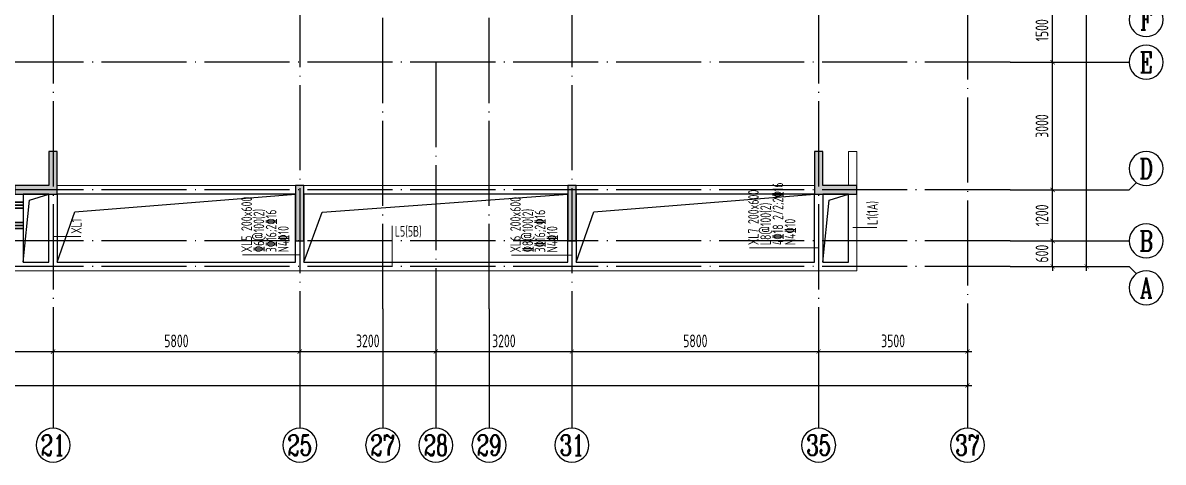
# Model space of a CAD drawing. Extents: x -668857 to 143095, y -247466 to 228182.
# Drawn here: x -69943 to -43133, y -219352 to -209027 of the extents above; entities that cross this region are included whole.
import ezdxf
from ezdxf.enums import TextEntityAlignment as Align

# ---------------------------------------------------------------- set-up
doc = ezdxf.new("R2010")
doc.units = 0
doc.header["$LTSCALE"] = 1000
doc.linetypes.add('DASH', pattern=[0.35, 0.25, -0.1])
doc.linetypes.add('DOTE', pattern=[2.42, 2, -0.2, 0.02, -0.2])
doc.layers.get('0').update_dxf_attribs({"linetype": 'CONTINUOUS'})
doc.layers.get('DEFPOINTS').update_dxf_attribs({"linetype": 'CONTINUOUS'})
for name, color, linetype in [('A-AXIS', 1, 'CONTINUOUS'), ('A-DOTE', 10, 'DOTE'), ('AXIS_NUM', 7, 'CONTINUOUS'), ('S-D洞口', 4, 'CONTINUOUS'), ('S-L主梁线', 4, 'DASH'), ('S-L梁编号', 6, 'CONTINUOUS'), ('S-L梁配筋', 7, 'CONTINUOUS'), ('S-Q墙填充', 252, 'CONTINUOUS'), ('S-Q墙实线', 6, 'CONTINUOUS'), ('S-Y一般标注', 3, 'CONTINUOUS')]:
    doc.layers.add(name, color=color, linetype=linetype)
doc.layers.add('梁附加箍筋', color=1, linetype='CONTINUOUS', lineweight=35)
doc.styles.add('TSSD_Axis', font='complex.shx', dxfattribs={"width": 0.7, "bigfont": 'hztxt.shx'})
doc.styles.add('TSSD_DIMENSION', font='Tssdeng.shx', dxfattribs={"width": 0.7, "bigfont": 'tssdchn.shx'})
doc.styles.add('TSSD_REIN', font='tssdeng.shx', dxfattribs={"width": 0.7, "height": 300, "bigfont": 'tssdchn.shx'})
doc.dimstyles.new('TSSD_100_100', dxfattribs={"dimtxt": 300, "dimasz": 100, "dimexe": 100, "dimexo": 250, "dimgap": 100, "dimtad": 1, "dimdec": 0, "dimzin": 0, "dimdsep": 46, "dimtxsty": 'TSSD_DIMENSION', "dimblk": 'ARCHTICK', "dimcen": 0, "dimdle": 100, "dimclrt": 7, "dimadec": 0, "dimazin": 0, "dimtfac": 1, "dimtdec": 0, "dimtix": 1, "dimtmove": 2, "dimatfit": 3, "dimldrblk": 'ARCHTICK', "dimfxl": 0, "dimtolj": 1, "dimtzin": 0, "dimarcsym": 0})

# ---------------------------------------------------------------- blocks, each defined once
blk = doc.blocks.new('ts_axno')
at = {"color": 0, "linetype": 'ByBlock', "lineweight": -2}
blk.add_circle((0, 0), 0.5, dxfattribs=at)
at = {"color": 0, "linetype": 'ByBlock', "lineweight": -2, "style": 'TSSD_Axis', "width": 0.7}
blk.add_attdef('A', text='', height=0.6, dxfattribs=at).set_placement((0, 0), align=Align.MIDDLE_CENTER)
blk = doc.blocks.new('_ArchTick')
at = {"color": 0, "linetype": 'ByBlock', "const_width": 0.15}
blk.add_lwpolyline([(-0.5, -0.5), (0.5, 0.5)], dxfattribs=at)
blk = doc.blocks.new('*D138')
at = {"layer": 'DEFPOINTS', "color": 0}
for p in [(33100, 3600), (38900, 3600), (38900, 2600)]:
    blk.add_point(p, dxfattribs=at)
at = {"layer": 'S-Y一般标注', "color": 0, "lineweight": -2}
for p, q in [((33100, 3350), (33100, 2500)), ((38900, 3350), (38900, 2500)), ((33000, 2600), (39000, 2600))]:
    blk.add_line(p, q, dxfattribs=at)
at = {"layer": 'S-Y一般标注', "color": 0, "lineweight": -2, "xscale": 100, "yscale": 100, "zscale": 100, "rotation": 180}
blk.add_blockref('_ArchTick', (33100, 2600), dxfattribs=at)
at = {"layer": 'S-Y一般标注', "color": 0, "lineweight": -2, "xscale": 100, "yscale": 100, "zscale": 100}
blk.add_blockref('_ArchTick', (38900, 2600), dxfattribs=at)
at = {"layer": 'S-Y一般标注', "color": 7, "insert": (36000, 2850), "char_height": 300, "attachment_point": 5, "style": 'TSSD_DIMENSION'}
blk.add_mtext('\\A1;5800', dxfattribs=at)
blk = doc.blocks.new('*D139')
at = {"layer": 'DEFPOINTS', "color": 0}
for p in [(42100, 3600), (45300, 3600), (45300, 2600)]:
    blk.add_point(p, dxfattribs=at)
at = {"layer": 'S-Y一般标注', "color": 0, "lineweight": -2}
for p, q in [((42100, 3350), (42100, 2500)), ((45300, 3350), (45300, 2500)), ((42000, 2600), (45400, 2600))]:
    blk.add_line(p, q, dxfattribs=at)
at = {"layer": 'S-Y一般标注', "color": 0, "lineweight": -2, "xscale": 100, "yscale": 100, "zscale": 100, "rotation": 180}
blk.add_blockref('_ArchTick', (42100, 2600), dxfattribs=at)
at = {"layer": 'S-Y一般标注', "color": 0, "lineweight": -2, "xscale": 100, "yscale": 100, "zscale": 100}
blk.add_blockref('_ArchTick', (45300, 2600), dxfattribs=at)
at = {"layer": 'S-Y一般标注', "color": 7, "insert": (43700, 2850), "char_height": 300, "attachment_point": 5, "style": 'TSSD_DIMENSION'}
blk.add_mtext('\\A1;3200', dxfattribs=at)
blk = doc.blocks.new('*D140')
at = {"layer": 'DEFPOINTS', "color": 0}
for p in [(45300, 3600), (51100, 3600), (51100, 2600)]:
    blk.add_point(p, dxfattribs=at)
at = {"layer": 'S-Y一般标注', "color": 0, "lineweight": -2}
for p, q in [((45300, 3350), (45300, 2500)), ((51100, 3350), (51100, 2500)), ((45200, 2600), (51200, 2600))]:
    blk.add_line(p, q, dxfattribs=at)
at = {"layer": 'S-Y一般标注', "color": 0, "lineweight": -2, "xscale": 100, "yscale": 100, "zscale": 100, "rotation": 180}
blk.add_blockref('_ArchTick', (45300, 2600), dxfattribs=at)
at = {"layer": 'S-Y一般标注', "color": 0, "lineweight": -2, "xscale": 100, "yscale": 100, "zscale": 100}
blk.add_blockref('_ArchTick', (51100, 2600), dxfattribs=at)
at = {"layer": 'S-Y一般标注', "color": 7, "insert": (48200, 2850), "char_height": 300, "attachment_point": 5, "style": 'TSSD_DIMENSION'}
blk.add_mtext('\\A1;5800', dxfattribs=at)
blk = doc.blocks.new('*D141')
at = {"layer": 'DEFPOINTS', "color": 0}
for p in [(51100, 3600), (54600, 3600), (54600, 2600)]:
    blk.add_point(p, dxfattribs=at)
at = {"layer": 'S-Y一般标注', "color": 0, "lineweight": -2}
for p, q in [((51100, 3350), (51100, 2500)), ((54600, 3350), (54600, 2500)), ((51000, 2600), (54700, 2600))]:
    blk.add_line(p, q, dxfattribs=at)
at = {"layer": 'S-Y一般标注', "color": 0, "lineweight": -2, "xscale": 100, "yscale": 100, "zscale": 100, "rotation": 180}
blk.add_blockref('_ArchTick', (51100, 2600), dxfattribs=at)
at = {"layer": 'S-Y一般标注', "color": 0, "lineweight": -2, "xscale": 100, "yscale": 100, "zscale": 100}
blk.add_blockref('_ArchTick', (54600, 2600), dxfattribs=at)
at = {"layer": 'S-Y一般标注', "color": 7, "insert": (52850, 2850), "char_height": 300, "attachment_point": 5, "style": 'TSSD_DIMENSION'}
blk.add_mtext('\\A1;3500', dxfattribs=at)
blk = doc.blocks.new('*D142')
at = {"layer": 'DEFPOINTS', "color": 0}
for p in [(4600, 3600), (54600, 3600), (54600, 1800)]:
    blk.add_point(p, dxfattribs=at)
at = {"layer": 'S-Y一般标注', "color": 0, "lineweight": -2}
for p, q in [((4600, 3350), (4600, 1700)), ((54600, 3350), (54600, 1700)), ((4500, 1800), (54700, 1800))]:
    blk.add_line(p, q, dxfattribs=at)
at = {"layer": 'S-Y一般标注', "color": 0, "lineweight": -2, "xscale": 100, "yscale": 100, "zscale": 100, "rotation": 180}
blk.add_blockref('_ArchTick', (4600, 1800), dxfattribs=at)
at = {"layer": 'S-Y一般标注', "color": 0, "lineweight": -2, "xscale": 100, "yscale": 100, "zscale": 100}
blk.add_blockref('_ArchTick', (54600, 1800), dxfattribs=at)
at = {"layer": 'S-Y一般标注', "color": 7, "insert": (29600, 2050), "char_height": 300, "attachment_point": 5, "style": 'TSSD_DIMENSION'}
blk.add_mtext('\\A1;50000', dxfattribs=at)
blk = doc.blocks.new('*D145')
at = {"layer": 'DEFPOINTS', "color": 0}
for p in [(29600, 3600), (33100, 3600), (33100, 2600)]:
    blk.add_point(p, dxfattribs=at)
at = {"layer": 'S-Y一般标注', "color": 0, "lineweight": -2}
for p, q in [((29600, 3350), (29600, 2500)), ((33100, 3350), (33100, 2500)), ((29500, 2600), (33200, 2600))]:
    blk.add_line(p, q, dxfattribs=at)
at = {"layer": 'S-Y一般标注', "color": 0, "lineweight": -2, "xscale": 100, "yscale": 100, "zscale": 100, "rotation": 180}
blk.add_blockref('_ArchTick', (29600, 2600), dxfattribs=at)
at = {"layer": 'S-Y一般标注', "color": 0, "lineweight": -2, "xscale": 100, "yscale": 100, "zscale": 100}
blk.add_blockref('_ArchTick', (33100, 2600), dxfattribs=at)
at = {"layer": 'S-Y一般标注', "color": 7, "insert": (31350, 2850), "char_height": 300, "attachment_point": 5, "style": 'TSSD_DIMENSION'}
blk.add_mtext('\\A1;3500', dxfattribs=at)
blk = doc.blocks.new('*D146')
at = {"layer": 'DEFPOINTS', "color": 0}
for p in [(38900, 3600), (42100, 3600), (42100, 2600)]:
    blk.add_point(p, dxfattribs=at)
at = {"layer": 'S-Y一般标注', "color": 0, "lineweight": -2}
for p, q in [((38900, 3350), (38900, 2500)), ((42100, 3350), (42100, 2500)), ((38800, 2600), (42200, 2600))]:
    blk.add_line(p, q, dxfattribs=at)
at = {"layer": 'S-Y一般标注', "color": 0, "lineweight": -2, "xscale": 100, "yscale": 100, "zscale": 100, "rotation": 180}
blk.add_blockref('_ArchTick', (38900, 2600), dxfattribs=at)
at = {"layer": 'S-Y一般标注', "color": 0, "lineweight": -2, "xscale": 100, "yscale": 100, "zscale": 100}
blk.add_blockref('_ArchTick', (42100, 2600), dxfattribs=at)
at = {"layer": 'S-Y一般标注', "color": 7, "insert": (40500, 2850), "char_height": 300, "attachment_point": 5, "style": 'TSSD_DIMENSION'}
blk.add_mtext('\\A1;3200', dxfattribs=at)
blk = doc.blocks.new('*D147')
at = {"layer": 'DEFPOINTS', "color": 0}
for p in [(55600, 5200), (56600, 5200), (55600, 4600)]:
    blk.add_point(p, dxfattribs=at)
at = {"layer": 'S-Y一般标注', "color": 0, "lineweight": -2}
for p, q in [((55850, 5200), (56700, 5200)), ((56600, 5200), (56600, 5300)), ((56600, 4600), (56600, 5200)), ((55850, 4600), (56700, 4600)), ((56600, 4600), (56600, 4500))]:
    blk.add_line(p, q, dxfattribs=at)
at = {"layer": 'S-Y一般标注', "color": 0, "lineweight": -2, "xscale": 100, "yscale": 100, "zscale": 100}
for p, rotation in [((56600, 5200), 270), ((56600, 4600), 90)]:
    blk.add_blockref('_ArchTick', p, dxfattribs=dict(at, rotation=rotation))
at = {"layer": 'S-Y一般标注', "color": 7, "insert": (56350, 4900), "char_height": 300, "attachment_point": 5, "rotation": 90, "style": 'TSSD_DIMENSION'}
blk.add_mtext('\\A1;600', dxfattribs=at)
blk = doc.blocks.new('*D148')
at = {"layer": 'DEFPOINTS', "color": 0}
for p in [(55600, 10900), (56600, 10900), (55600, 9400)]:
    blk.add_point(p, dxfattribs=at)
at = {"layer": 'S-Y一般标注', "color": 0, "lineweight": -2}
for p, q in [((56600, 9300), (56600, 11000)), ((55850, 10900), (56700, 10900)), ((55850, 9400), (56700, 9400))]:
    blk.add_line(p, q, dxfattribs=at)
at = {"layer": 'S-Y一般标注', "color": 0, "lineweight": -2, "xscale": 100, "yscale": 100, "zscale": 100}
for p, rotation in [((56600, 10900), 90), ((56600, 9400), 270)]:
    blk.add_blockref('_ArchTick', p, dxfattribs=dict(at, rotation=rotation))
at = {"layer": 'S-Y一般标注', "color": 7, "insert": (56350, 10150), "char_height": 300, "attachment_point": 5, "rotation": 90, "style": 'TSSD_DIMENSION'}
blk.add_mtext('\\A1;1500', dxfattribs=at)
blk = doc.blocks.new('*D153')
at = {"layer": 'DEFPOINTS', "color": 0}
for p in [(55600, 17150), (57400, 17150), (55600, 4600)]:
    blk.add_point(p, dxfattribs=at)
at = {"layer": 'S-Y一般标注', "color": 0, "lineweight": -2}
for p, q in [((57400, 4500), (57400, 17250)), ((55850, 17150), (57500, 17150)), ((55850, 4600), (57500, 4600))]:
    blk.add_line(p, q, dxfattribs=at)
at = {"layer": 'S-Y一般标注', "color": 0, "lineweight": -2, "xscale": 100, "yscale": 100, "zscale": 100}
for p, rotation in [((57400, 17150), 90), ((57400, 4600), 270)]:
    blk.add_blockref('_ArchTick', p, dxfattribs=dict(at, rotation=rotation))
at = {"layer": 'S-Y一般标注', "color": 7, "insert": (57150, 10875), "char_height": 300, "attachment_point": 5, "rotation": 90, "style": 'TSSD_DIMENSION'}
blk.add_mtext('\\A1;12550', dxfattribs=at)
blk = doc.blocks.new('*D155')
at = {"layer": 'DEFPOINTS', "color": 0}
for p in [(55600, 6400), (56600, 6400), (55600, 5200)]:
    blk.add_point(p, dxfattribs=at)
at = {"layer": 'S-Y一般标注', "color": 0, "lineweight": -2}
for p, q in [((56600, 5100), (56600, 6500)), ((55850, 6400), (56700, 6400)), ((55850, 5200), (56700, 5200))]:
    blk.add_line(p, q, dxfattribs=at)
at = {"layer": 'S-Y一般标注', "color": 0, "lineweight": -2, "xscale": 100, "yscale": 100, "zscale": 100}
for p, rotation in [((56600, 6400), 90), ((56600, 5200), 270)]:
    blk.add_blockref('_ArchTick', p, dxfattribs=dict(at, rotation=rotation))
at = {"layer": 'S-Y一般标注', "color": 7, "insert": (56350, 5800), "char_height": 300, "attachment_point": 5, "rotation": 90, "style": 'TSSD_DIMENSION'}
blk.add_mtext('\\A1;1200', dxfattribs=at)
blk = doc.blocks.new('*D156')
at = {"layer": 'DEFPOINTS', "color": 0}
for p in [(55600, 9400), (56600, 9400), (55600, 6400)]:
    blk.add_point(p, dxfattribs=at)
at = {"layer": 'S-Y一般标注', "color": 0, "lineweight": -2}
for p, q in [((55850, 9400), (56700, 9400)), ((56600, 6300), (56600, 9500)), ((55850, 6400), (56700, 6400))]:
    blk.add_line(p, q, dxfattribs=at)
at = {"layer": 'S-Y一般标注', "color": 0, "lineweight": -2, "xscale": 100, "yscale": 100, "zscale": 100}
for p, rotation in [((56600, 9400), 90), ((56600, 6400), 270)]:
    blk.add_blockref('_ArchTick', p, dxfattribs=dict(at, rotation=rotation))
at = {"layer": 'S-Y一般标注', "color": 7, "insert": (56350, 7900), "char_height": 300, "attachment_point": 5, "rotation": 90, "style": 'TSSD_DIMENSION'}
blk.add_mtext('\\A1;3000', dxfattribs=at)
blk = doc.blocks.new('20210730.03293678')
at = {"layer": '梁附加箍筋', "lineweight": 35}
for p, q in [((200, 620), (0, 620)), ((200, 550), (0, 550)), ((5600, 620), (5400, 620)), ((5600, 550), (5400, 550)), ((200, 480), (0, 480)), ((5600, 480), (5400, 480)), ((200, 140), (0, 140)), ((200, 70), (0, 70)), ((200, 0), (0, 0)), ((5600, 140), (5400, 140)), ((5600, 70), (5400, 70)), ((5600, 0), (5400, 0))]:
    blk.add_line(p, q, dxfattribs=at)
blk = doc.blocks.new('20210726.16395156')
at = {"layer": 'A-AXIS'}
for p, q in [((55600, 9400), (58400, 9400)), ((58400, 6400), (58571.6, 6571.7)), ((55600, 6400), (58400, 6400)), ((55600, 5200), (58400, 5200)), ((55600, 4600), (58400, 4600)), ((58400, 4600), (58571.6, 4428.4)), ((33100, 3600), (33100, 800)), ((38900, 3600.1), (38900, 800.1)), ((40850, 3600.2), (40850, 800.2)), ((42100, 3600), (42100, 800)), ((43350, 3600.3), (43350, 800.3)), ((45300, 3600), (45300, 800)), ((51100, 3600), (51100, 800)), ((54600, 3600), (54600, 800))]:
    blk.add_line(p, q, dxfattribs=at)
at = {"layer": 'A-DOTE'}
for p, q in [((54600, 18249.9), (54600, 3600)), ((38900.2, 13700), (38900, 3600)), ((45299.8, 13700), (45300, 3600)), ((40850, 3600.2), (40850, 11500)), ((43350, 3600.2), (43350, 11500)), ((33100, 10900), (33100, 3600)), ((51100, 10900), (51100, 3600)), ((55600, 9400), (3600, 9400)), ((42100, 9400), (42100, 3600)), ((55600, 6400), (3600, 6400)), ((55600, 5200), (3600, 5200)), ((55600, 4600), (3600, 4600))]:
    blk.add_line(p, q, dxfattribs=at)
at = {"layer": 'A-AXIS'}
ref = blk.add_blockref('ts_axno', (58800, 10400), dxfattribs=dict(at, xscale=-800, yscale=800, zscale=800))
ref.add_attrib('C', 'F', dxfattribs={"layer": 'AXIS_NUM', "height": 480, "style": 'TSSD_Axis', "width": 0.7}).set_placement((58800, 10400), align=Align.MIDDLE_CENTER)
ref = blk.add_blockref('ts_axno', (58800, 9400), dxfattribs=dict(at, xscale=-800, yscale=800, zscale=800))
ref.add_attrib('B', 'E', dxfattribs={"layer": 'AXIS_NUM', "height": 480, "style": 'TSSD_Axis', "width": 0.7}).set_placement((58800, 9400), align=Align.MIDDLE_CENTER)
ref = blk.add_blockref('ts_axno', (58800, 6900), dxfattribs=dict(at, xscale=-800, yscale=800, zscale=800, rotation=180))
ref.add_attrib('C', 'D', dxfattribs={"layer": 'AXIS_NUM', "height": 480, "style": 'TSSD_Axis', "width": 0.7}).set_placement((58800, 6900), align=Align.MIDDLE_CENTER)
ref = blk.add_blockref('ts_axno', (58800, 5200), dxfattribs=dict(at, xscale=-800, yscale=800, zscale=800))
ref.add_attrib('A', 'B', dxfattribs={"layer": 'AXIS_NUM', "height": 480, "style": 'TSSD_Axis', "width": 0.7}).set_placement((58800, 5200), align=Align.MIDDLE_CENTER)
ref = blk.add_blockref('ts_axno', (58800, 4100), dxfattribs=dict(at, xscale=-800, yscale=800, zscale=800))
ref.add_attrib('F', 'A', dxfattribs={"layer": 'AXIS_NUM', "height": 480, "style": 'TSSD_Axis', "width": 0.7}).set_placement((58800, 4100), align=Align.MIDDLE_CENTER)
ref = blk.add_blockref('ts_axno', (33100, 400), dxfattribs=dict(at, xscale=-800, yscale=800, zscale=800, rotation=180))
ref.add_attrib('13', '21', dxfattribs={"layer": 'AXIS_NUM', "height": 480, "style": 'TSSD_Axis', "width": 0.7}).set_placement((33100, 400), align=Align.MIDDLE_CENTER)
ref = blk.add_blockref('ts_axno', (38900, 400.1), dxfattribs=dict(at, xscale=-800, yscale=800, zscale=800, rotation=180))
ref.add_attrib('17', '25', dxfattribs={"layer": 'AXIS_NUM', "height": 480, "style": 'TSSD_Axis', "width": 0.7}).set_placement((38900, 400.1), align=Align.MIDDLE_CENTER)
ref = blk.add_blockref('ts_axno', (40850, 400.2), dxfattribs=dict(at, xscale=-800, yscale=800, zscale=800, rotation=180))
ref.add_attrib('5', '27', dxfattribs={"layer": 'AXIS_NUM', "height": 480, "style": 'TSSD_Axis', "width": 0.7}).set_placement((40850, 400.2), align=Align.MIDDLE_CENTER)
ref = blk.add_blockref('ts_axno', (42100, 400), dxfattribs=dict(at, xscale=-800, yscale=800, zscale=800, rotation=180))
ref.add_attrib('19', '28', dxfattribs={"layer": 'AXIS_NUM', "height": 480, "style": 'TSSD_Axis', "width": 0.7}).set_placement((42100, 400), align=Align.MIDDLE_CENTER)
ref = blk.add_blockref('ts_axno', (43350, 400.3), dxfattribs=dict(at, xscale=-800, yscale=800, zscale=800, rotation=180))
ref.add_attrib('5', '29', dxfattribs={"layer": 'AXIS_NUM', "height": 480, "style": 'TSSD_Axis', "width": 0.7}).set_placement((43350, 400.3), align=Align.MIDDLE_CENTER)
ref = blk.add_blockref('ts_axno', (45300, 400), dxfattribs=dict(at, xscale=-800, yscale=800, zscale=800, rotation=180))
ref.add_attrib('19', '31', dxfattribs={"layer": 'AXIS_NUM', "height": 480, "style": 'TSSD_Axis', "width": 0.7}).set_placement((45300, 400), align=Align.MIDDLE_CENTER)
ref = blk.add_blockref('ts_axno', (51100, 400), dxfattribs=dict(at, xscale=-800, yscale=800, zscale=800, rotation=180))
ref.add_attrib('22', '35', dxfattribs={"layer": 'AXIS_NUM', "height": 480, "style": 'TSSD_Axis', "width": 0.7}).set_placement((51100, 400), align=Align.MIDDLE_CENTER)
ref = blk.add_blockref('ts_axno', (54600, 400), dxfattribs=dict(at, xscale=-800, yscale=800, zscale=800, rotation=180))
ref.add_attrib('23', '37', dxfattribs={"layer": 'AXIS_NUM', "height": 480, "style": 'TSSD_Axis', "width": 0.7}).set_placement((54600, 400), align=Align.MIDDLE_CENTER)
at = {"layer": 'S-Y一般标注'}
for base, p1, p2, picture, middle in [((57400, 17150), (55600, 4600), (55600, 17150), '*D153', (57150, 10875)), ((56600, 10900), (55600, 9400), (55600, 10900), '*D148', (56350, 10150)), ((56600, 9400), (55600, 6400), (55600, 9400), '*D156', (56350, 7900)), ((56600, 6400), (55600, 5200), (55600, 6400), '*D155', (56350, 5800)), ((56600, 5200), (55600, 4600), (55600, 5200), '*D147', (56350, 4900))]:
    dim = blk.add_linear_dim(base=base, p1=p1, p2=p2, angle=90, dimstyle='TSSD_100_100', dxfattribs=at)
    dim.commit()
    dim.dimension.update_dxf_attribs({"geometry": picture, "text_midpoint": middle})
for base, p1, p2, picture, middle in [((54600, 1800), (4600, 3600), (54600, 3600), '*D142', (29600, 2050)), ((33100, 2600), (29600, 3600), (33100, 3600), '*D145', (31350, 2850)), ((38900, 2600.1), (33100, 3600), (38900, 3600.1), '*D138', (36000, 2850.1)), ((42100, 2600.1), (38900, 3600.1), (42100, 3600.1), '*D146', (40500, 2850.1)), ((45300, 2600.1), (42100, 3600.1), (45300, 3600.1), '*D139', (43700, 2850.1)), ((51100, 2600), (45300, 3600), (51100, 3600), '*D140', (48200, 2850)), ((54600, 2600), (51100, 3600), (54600, 3600), '*D141', (52850, 2850))]:
    dim = blk.add_linear_dim(base=base, p1=p1, p2=p2, dimstyle='TSSD_100_100', dxfattribs=at)
    dim.commit()
    dim.dimension.update_dxf_attribs({"geometry": picture, "text_midpoint": middle})

msp = doc.modelspace()

# ---------------------------------------------------------------- hatches: boundary and pattern name
at = {"layer": 'S-Q墙填充'}
h = msp.add_hatch(color=252, dxfattribs=at)
h.dxf.hatch_style = 1
h.paths.add_polyline_path([(-69333.08, -212851.96), (-70133.08, -212851.96), (-70133.08, -213051.96), (-69133.08, -213051.96), (-69133.08, -212051.96), (-69333.08, -212051.96)])
h = msp.add_hatch(color=252, dxfattribs=at)
h.dxf.hatch_style = 1
h.paths.add_polyline_path([(-51333.1, -213051.96), (-50333.1, -213051.96), (-50333.1, -212851.96), (-51133.1, -212851.96), (-51133.1, -212051.96), (-51333.1, -212051.96)])
h = msp.add_hatch(color=252, dxfattribs=at)
h.dxf.hatch_style = 1
h.paths.add_polyline_path([(-63333.08, -214151.97), (-63333.08, -212851.96), (-63533.08, -212851.96), (-63533.08, -214151.97)])
h = msp.add_hatch(color=252, dxfattribs=at)
h.dxf.hatch_style = 1
h.paths.add_polyline_path([(-56933.1, -214151.97), (-56933.1, -212851.96), (-57133.1, -212851.96), (-57133.1, -214151.97)])

# ---------------------------------------------------------------- linework, layer by layer
at = {"layer": 'S-D洞口', "color": 5}
for points in [[(-69933.1, -214651.8), (-69333.08, -214651.8), (-69333.08, -213051.96), (-69933.1, -213051.96), (-69933.1, -214651.8), (-69787.65, -213197.42), (-69333.08, -213051.96)], [(-69133.08, -214651.8), (-63533.08, -214651.8), (-63533.08, -213051.96), (-69133.08, -213051.96), (-69133.08, -214651.8), (-68718.3, -213466.75), (-63533.08, -213051.96)], [(-63333.08, -214651.8), (-57133.1, -214651.8), (-57133.1, -213051.96), (-63333.08, -213051.96), (-63333.08, -214651.8), (-62909.18, -213475.86), (-57133.1, -213051.96)], [(-56933.1, -214651.8), (-51333.1, -214651.8), (-51333.1, -213051.96), (-56933.1, -213051.96), (-56933.1, -214651.8), (-56518.32, -213466.75), (-51333.1, -213051.96)], [(-51133.1, -214651.8), (-50533.1, -214651.8), (-50533.1, -213051.96), (-51133.1, -213051.96), (-51133.1, -214651.8), (-50987.65, -213197.41), (-50533.1, -213051.96)]]:
    msp.add_lwpolyline(points, dxfattribs=at)
at = {"layer": 'S-L主梁线', "linetype": 'ByBlock', "lineweight": 18}
for p, q in [((-50533.09, -212051.96), (-50533.1, -212851.96)), ((-50333.09, -212051.97), (-50533.09, -212051.96)), ((-50333.1, -212851.96), (-50333.09, -212051.97)), ((-63533.08, -212851.96), (-69133.08, -212851.96)), ((-57133.1, -212851.96), (-63333.08, -212851.96)), ((-51333.1, -212851.96), (-56933.1, -212851.96)), ((-69933.09, -213551.97), (-69933.08, -213051.96)), ((-69333.08, -213051.96), (-69333.08, -214651.8)), ((-69133.08, -214651.8), (-69133.08, -213051.96)), ((-69133.08, -213051.96), (-63533.08, -213051.96)), ((-63333.08, -213051.96), (-57133.1, -213051.96)), ((-56933.1, -213051.96), (-51333.1, -213051.96)), ((-51333.1, -213051.96), (-51333.1, -214651.8)), ((-51133.1, -214651.8), (-51133.1, -213051.96)), ((-50533.1, -213051.96), (-50533.12, -214651.8)), ((-50333.13, -214851.8), (-50333.1, -213051.96)), ((-69933.1, -214651.8), (-69933.09, -213551.97)), ((-63533.08, -214151.97), (-63533.08, -214651.8)), ((-63333.08, -214651.8), (-63333.08, -214151.97)), ((-57133.1, -214151.97), (-57133.1, -214651.8)), ((-56933.1, -214651.8), (-56933.1, -214151.97)), ((-69333.08, -214651.8), (-69933.1, -214651.8)), ((-63533.08, -214651.8), (-69133.08, -214651.8)), ((-57133.1, -214651.8), (-63333.08, -214651.8)), ((-51333.1, -214651.8), (-56933.1, -214651.8)), ((-50533.12, -214651.8), (-51133.1, -214651.8)), ((-70133.1, -214851.8), (-69233.08, -214851.8)), ((-69233.08, -214851.8), (-63433.08, -214851.8)), ((-63433.08, -214851.8), (-57033.1, -214851.8)), ((-57033.1, -214851.8), (-51233.1, -214851.8)), ((-51233.1, -214851.8), (-50333.13, -214851.8))]:
    msp.add_line(p, q, dxfattribs=at)
at = {"layer": 'S-L梁编号', "lineweight": 18}
for p, q in [((-61257.77, -214751.8), (-61257.77, -213800.19)), ((-50433.12, -213840.21), (-49863.88, -213840.21)), ((-69233.08, -214046.4), (-68580.04, -214046.4)), ((-63433.08, -214481.13), (-64776.75, -214481.13)), ((-51233.1, -214312.16), (-52862.69, -214312.16)), ((-57033.1, -214485.31), (-58456.88, -214485.31))]:
    msp.add_line(p, q, dxfattribs=at)
at = {"layer": 'S-Q墙实线'}
for points in [[(-69333.08, -212851.96), (-70133.08, -212851.96), (-70133.08, -213051.96), (-69133.08, -213051.96), (-69133.08, -212051.96), (-69333.08, -212051.96)], [(-51333.1, -213051.96), (-50333.1, -213051.96), (-50333.1, -212851.96), (-51133.1, -212851.96), (-51133.1, -212051.96), (-51333.1, -212051.96)], [(-63333.08, -214151.97), (-63333.08, -212851.96), (-63533.08, -212851.96), (-63533.08, -214151.97)], [(-56933.1, -214151.97), (-56933.1, -212851.96), (-57133.1, -212851.96), (-57133.1, -214151.97)]]:
    msp.add_lwpolyline(points, close=True, dxfattribs=at)

# ---------------------------------------------------------------- block references
at = {"layer": 'A-DOTE'}
msp.add_blockref('20210726.16395156', (-102333.09, -219352.01), dxfattribs=at)
at = {"layer": '梁附加箍筋'}
msp.add_blockref('20210730.03293678', (-75533.1, -213861.97), dxfattribs=at)

# ---------------------------------------------------------------- texts
at = {"layer": 'S-L梁编号', "color": 6, "style": 'TSSD_REIN', "width": 0.7}
for s, p in [('XL5 200x600', (-64555.59, -214418.63)), ('XL6 200x600', (-58235.73, -214422.81)), ('XL7 200x600', (-52641.53, -214249.66)), ('L1(1A)', (-49844.65, -213777.71)), ('XL1', (-68560.81, -213983.9))]:
    msp.add_text(s, height=250, rotation=90, dxfattribs=at).set_placement(p)
msp.add_text('L5(5B)', height=250, dxfattribs=at).set_placement((-61195.27, -214050.19))
at = {"layer": 'S-L梁配筋', "color": 7, "style": 'TSSD_REIN', "width": 0.7}
for s, p in [('4%%13218 2/2;2%%13216', (-52066.53, -214249.66)), ('L8@100(2)', (-52354.03, -214249.66)), ('%%1326@100(2)', (-64268.09, -214418.63)), ('3%%13216;2%%13216', (-63980.59, -214418.63)), ('%%1328@100(2)', (-57948.23, -214422.81)), ('3%%13216;2%%13216', (-57660.73, -214422.81)), ('N4%%13210', (-51779.03, -214249.66)), ('N4%%13210', (-63693.09, -214418.63)), ('N4%%13210', (-57373.23, -214422.81))]:
    msp.add_text(s, height=250, rotation=90, dxfattribs=at).set_placement(p)

doc.saveas('drawing.dxf')
